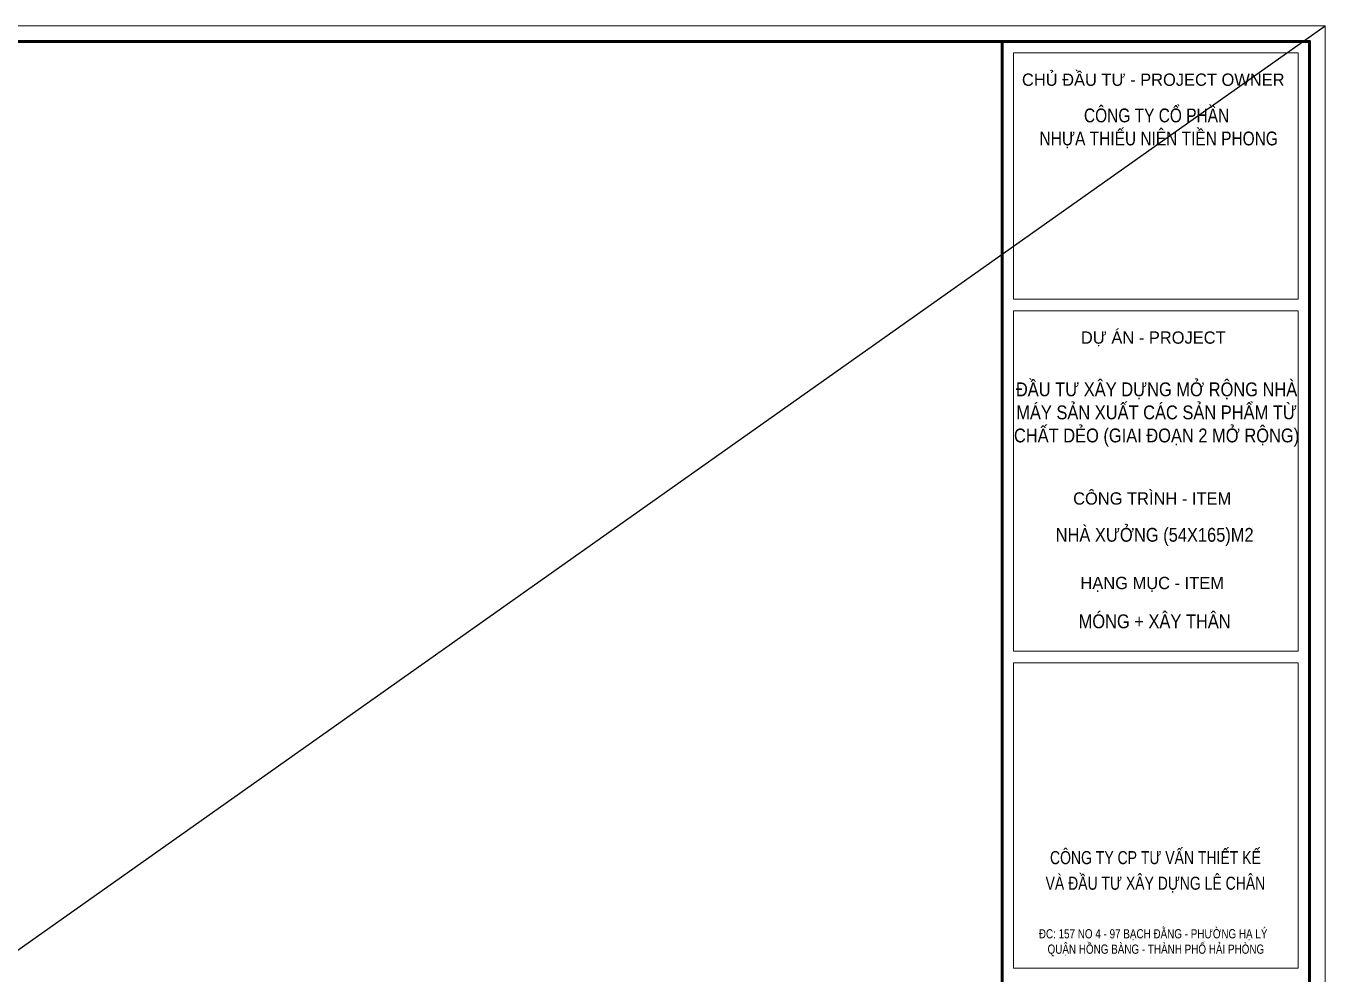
# Model space of a CAD drawing. Header units: inches. Extents: x 541671 to 837720, y 76128 to 1008472.
# Drawn here: x 613658 to 619572, y 350733 to 355051 of the extents above; entities that cross this region are included whole.
import ezdxf
from ezdxf.enums import TextEntityAlignment as Align

# ---------------------------------------------------------------- set-up
doc = ezdxf.new("R2010")
doc.units = ezdxf.units.IN
doc.header["$MEASUREMENT"] = 0
doc.layers.get('0').update_dxf_attribs({"lineweight": 18})
doc.layers.add('KCS_Plotter', color=11, linetype='Continuous', plot=False)
doc.layers.add('Khungten_LCDI', color=7, linetype='Continuous')
doc.layers.add('LC Net thay', color=7, linetype='Continuous', lineweight=25)
doc.layers.add('LC Text1', color=3, linetype='Continuous', lineweight=20)
doc.styles.add('Khungten', font='VHAVAN_2.TTF', dxfattribs={"width": 0.8, "height": 5000})
doc.styles.add('Title', font='VHAVAN_2.TTF', dxfattribs={"width": 0.8})

# ---------------------------------------------------------------- blocks, each defined once
blk = doc.blocks.new('lcdi fix')
at = {"layer": 'Defpoints', "lineweight": 0}
blk.add_lwpolyline([(-1200, -14850), (-1200, 14850), (40800, 14850), (40800, -14850)], close=True, dxfattribs=at)
at = {"layer": 'Khungten_LCDI', "color": 5, "lineweight": 60}
blk.add_line((36600, 14650), (36600, -14650), dxfattribs=at)
at = {"layer": 'Khungten_LCDI', "color": 5, "lineweight": 25}
blk.add_line((40600, -14650), (40600, 14650), dxfattribs=at)
at = {"layer": 'Khungten_LCDI', "color": 5, "lineweight": 60}
blk.add_lwpolyline([(0, -14650), (0, 14650), (40600, 14650), (40600, -14650)], close=True, dxfattribs=at)
at = {"layer": 'Khungten_LCDI', "color": 9, "lineweight": 15}
for points in [[(36750, 11294), (40450, 11294), (40450, 14500), (36750, 14500)], [(36750, 6712), (40450, 6712), (40450, 11144), (36750, 11144)], [(36750, 2587), (40450, 2587), (40450, 6562), (36750, 6562)]]:
    blk.add_lwpolyline(points, close=True, dxfattribs=at)
at = {"color": 7, "style": 'Khungten'}
for s, p in [('chñ ®Çu t\xad - project owner', (38566, 14071)), ('dù ¸n - project', (38566, 10715)), ('c«ng tr×nh - item', (38552, 8621)), ('h¹ng môc - item', (38552, 7521))]:
    blk.add_text(s, height=160, dxfattribs=at).set_placement(p, align=Align.CENTER)
at = {"color": 7, "style": 'Title', "width": 0.8}
for s, p in [('c«ng ty cp t\xad vÊn thiÕt kÕ', (38594, 3942)), ('vµ ®Çu t\xad x©y dùng lª ch©n', (38594, 3609))]:
    blk.add_text(s, height=170, dxfattribs=at).set_placement(p, align=Align.CENTER)
at = {"color": 4, "char_height": 180, "attachment_point": 5, "style": 'Khungten'}
for s, insert, width in [('{\\f.VnArialH|b0|i0|c0|p34;c«ng ty cæ phÇn\\P nhùa thiÕu niªn tiÒn phong }', (38609, 13516), 3619.87), ('{\\f.VnArialH|b0|i0|c0|p34;\\W0.85;®Çu t\xad x©y dùng më réng NHµ M¸Y S¶N XUÊT C¸C S¶N PHÈM tõ chÊt dÎo (giai ®o¹n 2 më réng)}', (38609, 9794), 3712.56), ('{\\f.VnArialH|b0|i0|c0|p34;\\W0.85;nhµ x\xadëng (54x165)m2}', (38584, 8201), 3070.02), ('{\\f.VnArialH|b0|i0|c0|p34;\\W0.85;mãng + x©y th©n}', (38584, 7101), 3070.02)]:
    blk.add_mtext(s, dxfattribs=dict(at, insert=insert, width=width))
at = {"color": 7, "insert": (38600, 3096), "char_height": 120, "attachment_point": 2, "style": 'Khungten'}
blk.add_mtext_dynamic_manual_height_columns('®c: 157 no 4 - 97 b¹ch ®»ng - ph\xadêng h¹ lý   quËn hång bµng - thµnh phè h¶i phßng ', width=3421.65, gutter_width=25, heights=[0], dxfattribs=at)
at = {"color": 7, "style": 'Khungten', "width": 0.8}
for tag, p in [('REVISION', (39499, -10746)), ('NGAYHT', (39546, -11609))]:
    blk.add_attdef(tag, text='', height=200, dxfattribs=at).set_placement(p, align=Align.CENTER)
at = {"layer": 'LC Text1', "style": 'Title', "width": 1.824646}
for tag, p, p2 in [('TENBANVE1', (36913, -8886), (40339, -8886)), ('TENBANVE2', (36913, -9562), (40339, -9562))]:
    blk.add_attdef(tag, text='', height=250, dxfattribs=at).set_placement(p, p2, align=Align.FIT)
at = {"layer": 'LC Text1', "style": 'Title', "width": 0.7}
blk.add_attdef('SOBANVE', text='', height=250, dxfattribs=at).set_placement((39562, -13896), align=Align.CENTER)

msp = doc.modelspace()

# ---------------------------------------------------------------- linework, layer by layer
at = {"layer": 'KCS_Plotter', "ltscale": 50}
msp.add_line((604872, 344656.4), (619572, 355051.4), dxfattribs=at)

# ---------------------------------------------------------------- block references
at = {"layer": 'LC Net thay', "xscale": 0.3500000090783435, "yscale": 0.3500000090783435, "zscale": 0.3500000090783435}
msp.add_blockref('lcdi fix', (605292, 349853.9), dxfattribs=at)

doc.saveas('drawing.dxf')
